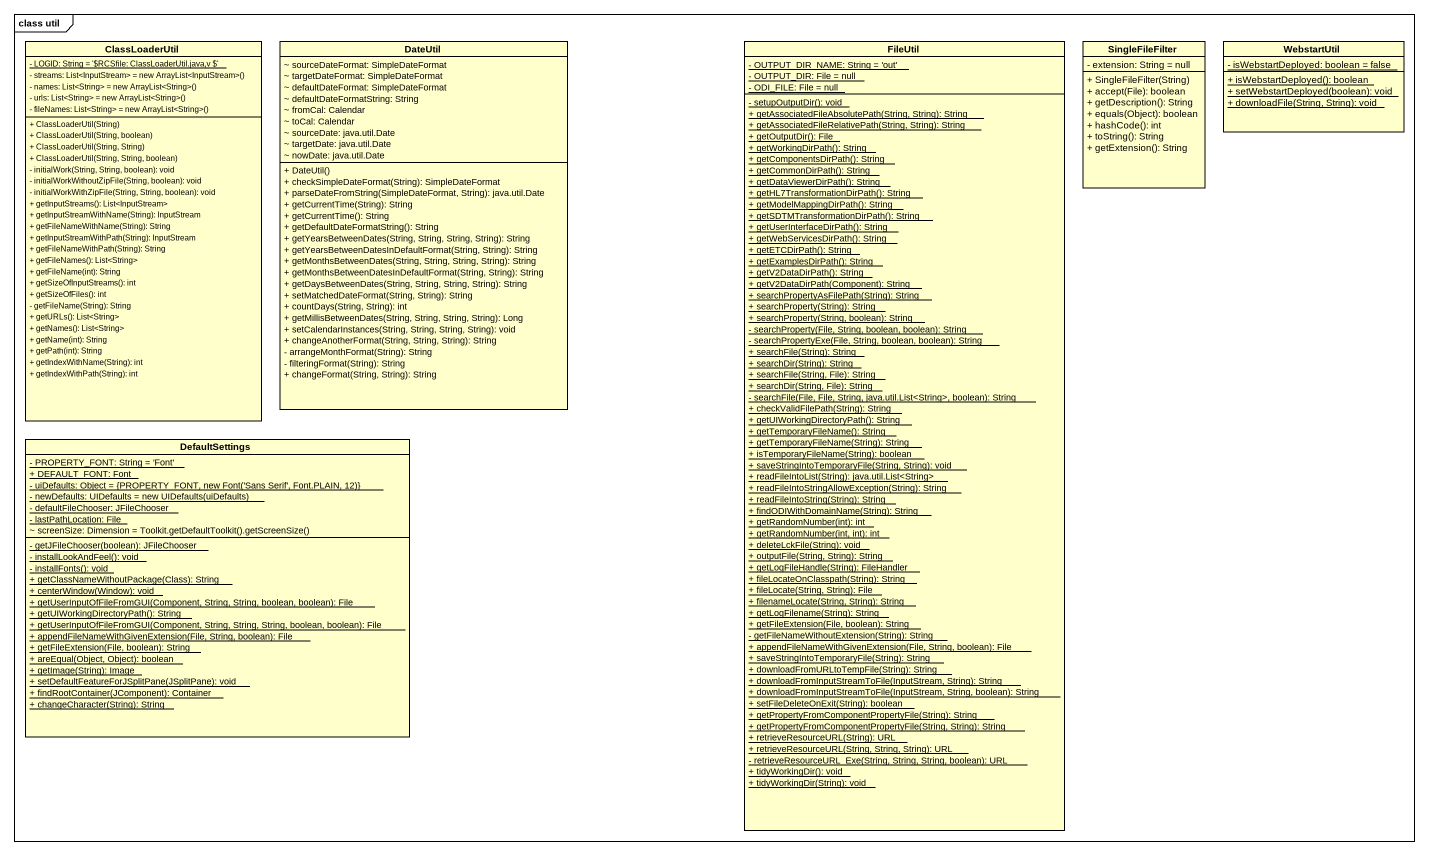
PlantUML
@startuml
mainframe class util
hide circle
hide empty members
skinparam classAttributeIconSize 0
class ClassLoaderUtil {
  {static} - LOGID: String = '~$RCSfile: ClassLoaderUtil.java,v $'
  {field} - streams: List<InputStream> = new ArrayList<InputStream>()
  {field} - names: List<String> = new ArrayList<String>()
  {field} - urls: List<String> = new ArrayList<String>()
  {field} - fileNames: List<String> = new ArrayList<String>()
  + ClassLoaderUtil(String)
  + ClassLoaderUtil(String, boolean)
  + ClassLoaderUtil(String, String)
  + ClassLoaderUtil(String, String, boolean)
  - initialWork(String, String, boolean): void
  - initialWorkWithoutZipFile(String, boolean): void
  - initialWorkWithZipFile(String, String, boolean): void
  + getInputStreams(): List<InputStream>
  + getInputStreamWithName(String): InputStream
  + getFileNameWithName(String): String
  + getInputStreamWithPath(String): InputStream
  + getFileNameWithPath(String): String
  + getFileNames(): List<String>
  + getFileName(int): String
  + getSizeOfInputStreams(): int
  + getSizeOfFiles(): int
  - getFileName(String): String
  + getURLs(): List<String>
  + getNames(): List<String>
  + getName(int): String
  + getPath(int): String
  + getIndexWithName(String): int
  + getIndexWithPath(String): int
}
class DateUtil {
  ~ sourceDateFormat: SimpleDateFormat
  ~ targetDateFormat: SimpleDateFormat
  ~ defaultDateFormat: SimpleDateFormat
  ~ defaultDateFormatString: String
  ~ fromCal: Calendar
  ~ toCal: Calendar
  ~ sourceDate: java.util.Date
  ~ targetDate: java.util.Date
  ~ nowDate: java.util.Date
  + DateUtil()
  + checkSimpleDateFormat(String): SimpleDateFormat
  + parseDateFromString(SimpleDateFormat, String): java.util.Date
  + getCurrentTime(String): String
  + getCurrentTime(): String
  + getDefaultDateFormatString(): String
  + getYearsBetweenDates(String, String, String, String): String
  + getYearsBetweenDatesInDefaultFormat(String, String): String
  + getMonthsBetweenDates(String, String, String, String): String
  + getMonthsBetweenDatesInDefaultFormat(String, String): String
  + getDaysBetweenDates(String, String, String, String): String
  + setMatchedDateFormat(String, String): String
  + countDays(String, String): int
  + getMillisBetweenDates(String, String, String, String): Long
  + setCalendarInstances(String, String, String, String): void
  + changeAnotherFormat(String, String, String): String
  - arrangeMonthFormat(String): String
  - filteringFormat(String): String
  + changeFormat(String, String): String
}
class FileUtil {
  {static} - OUTPUT_DIR_NAME: String = 'out'
  {static} - OUTPUT_DIR: File = null
  {static} - ODI_FILE: File = null
  {static} - setupOutputDir(): void
  {static} + getAssociatedFileAbsolutePath(String, String): String
  {static} + getAssociatedFileRelativePath(String, String): String
  {static} + getOutputDir(): File
  {static} + getWorkingDirPath(): String
  {static} + getComponentsDirPath(): String
  {static} + getCommonDirPath(): String
  {static} + getDataViewerDirPath(): String
  {static} + getHL7TransformationDirPath(): String
  {static} + getModelMappingDirPath(): String
  {static} + getSDTMTransformationDirPath(): String
  {static} + getUserInterfaceDirPath(): String
  {static} + getWebServicesDirPath(): String
  {static} + getETCDirPath(): String
  {static} + getExamplesDirPath(): String
  {static} + getV2DataDirPath(): String
  {static} + getV2DataDirPath(Component): String
  {static} + searchPropertyAsFilePath(String): String
  {static} + searchProperty(String): String
  {static} + searchProperty(String, boolean): String
  {static} - searchProperty(File, String, boolean, boolean): String
  {static} - searchPropertyExe(File, String, boolean, boolean): String
  {static} + searchFile(String): String
  {static} + searchDir(String): String
  {static} + searchFile(String, File): String
  {static} + searchDir(String, File): String
  {static} - searchFile(File, File, String, java.util.List<String>, boolean): String
  {static} + checkValidFilePath(String): String
  {static} + getUIWorkingDirectoryPath(): String
  {static} + getTemporaryFileName(): String
  {static} + getTemporaryFileName(String): String
  {static} + isTemporaryFileName(String): boolean
  {static} + saveStringIntoTemporaryFile(String, String): void
  {static} + readFileIntoList(String): java.util.List<String>
  {static} + readFileIntoStringAllowException(String): String
  {static} + readFileIntoString(String): String
  {static} + findODIWithDomainName(String): String
  {static} + getRandomNumber(int): int
  {static} + getRandomNumber(int, int): int
  {static} + deleteLckFile(String): void
  {static} + outputFile(String, String): String
  {static} + getLogFileHandle(String): FileHandler
  {static} + fileLocateOnClasspath(String): String
  {static} + fileLocate(String, String): File
  {static} + filenameLocate(String, String): String
  {static} + getLogFilename(String): String
  {static} + getFileExtension(File, boolean): String
  {static} - getFileNameWithoutExtension(String): String
  {static} + appendFileNameWithGivenExtension(File, String, boolean): File
  {static} + saveStringIntoTemporaryFile(String): String
  {static} + downloadFromURLtoTempFile(String): String
  {static} + downloadFromInputStreamToFile(InputStream, String): String
  {static} + downloadFromInputStreamToFile(InputStream, String, boolean): String
  {static} + setFileDeleteOnExit(String): boolean
  {static} + getPropertyFromComponentPropertyFile(String): String
  {static} + getPropertyFromComponentPropertyFile(String, String): String
  {static} + retrieveResourceURL(String): URL
  {static} + retrieveResourceURL(String, String, String): URL
  {static} - retrieveResourceURL_Exe(String, String, String, boolean): URL
  {static} + tidyWorkingDir(): void
  {static} + tidyWorkingDir(String): void
}
class SingleFileFilter {
  - extension: String = null
  + SingleFileFilter(String)
  + accept(File): boolean
  + getDescription(): String
  + equals(Object): boolean
  + hashCode(): int
  + toString(): String
  + getExtension(): String
}
class WebstartUtil {
  {static} - isWebstartDeployed: boolean = false
  {static} + isWebstartDeployed(): boolean
  {static} + setWebstartDeployed(boolean): void
  {static} + downloadFile(String, String): void
}
class DefaultSettings {
  {static} - PROPERTY_FONT: String = 'Font'
  {static} + DEFAULT_FONT: Font
  {static} {field} - uiDefaults: Object = {PROPERTY_FONT, new Font('Sans Serif', Font.PLAIN, 12)}
  {static} {field} - newDefaults: UIDefaults = new UIDefaults(uiDefaults)
  {static} - defaultFileChooser: JFileChooser
  {static} - lastPathLocation: File
  {field} ~ screenSize: Dimension = Toolkit.getDefaultToolkit().getScreenSize()
  {static} - getJFileChooser(boolean): JFileChooser
  {static} - installLookAndFeel(): void
  {static} - installFonts(): void
  {static} + getClassNameWithoutPackage(Class): String
  {static} + centerWindow(Window): void
  {static} + getUserInputOfFileFromGUI(Component, String, String, boolean, boolean): File
  {static} + getUIWorkingDirectoryPath(): String
  {static} + getUserInputOfFileFromGUI(Component, String, String, String, boolean, boolean): File
  {static} + appendFileNameWithGivenExtension(File, String, boolean): File
  {static} + getFileExtension(File, boolean): String
  {static} + areEqual(Object, Object): boolean
  {static} + getImage(String): Image
  {static} + setDefaultFeatureForJSplitPane(JSplitPane): void
  {static} + findRootContainer(JComponent): Container
  {static} + changeCharacter(String): String
}
@enduml
